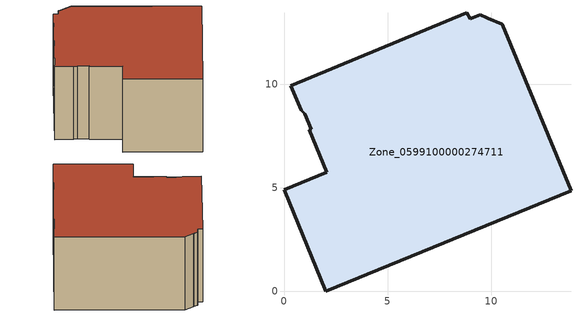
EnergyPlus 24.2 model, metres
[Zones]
Zone_0599100000274711
 floor ground (C_G): 9.77,13.21 9.82,13.18 10.52,12.88 13.84,4.85 2.01,0 0,4.91 2.06,5.76 1.22,7.79 1.32,7.83 1,8.58 0.82,8.74 0.33,9.92 8.82,13.45 8.98,13.15 9.47,13.33 z0
 wall outside (C_F): 13.84,4.85 10.52,12.88 9.82,13.18 9.77,13.21 9.47,13.33 8.98,13.15 8.82,13.45 0.33,9.92 0.82,8.74 1,8.58 1.32,7.83 1.22,7.79 2.06,5.76 0,4.91 2.01,0 13.84,4.85 z0:5.22
 roof outside (C_R): 9.82,13.18 9.77,13.21 9.47,13.33 8.98,13.15 8.82,13.45 0.33,9.92 0.82,8.74 1,8.58 1.32,7.83 1.22,7.79 2.06,5.76 0,4.91 2.01,0 13.84,4.85 10.52,12.88 z5.22
[BUILDING]
Pand.0599100000274711: North Axis=0; Terrain=City; Loads Convergence Tolerance Value=0.04; Temperature Convergence Tolerance Value=0.4; Solar Distribution=FullExterior; Maximum Number of Warmup Days=25; Minimum Number of Warmup Days=1
[Site:Location]
Rotterdam.The.Hague.AP_ZH_NLD Design_Conditions: Latitude=51.96; Longitude=4.45; Time Zone=1; Elevation=-4.5
[SITE:GROUNDTEMPERATURE:BUILDINGSURFACE]
18, 18, 18, 18, 18, 18, 18, 18, 18, 18, 18, 18
[MATERIAL] Thermal Absorptance=0.9; Solar Absorptance=0.7; Visible Absorptance=0.7
Name | Roughness | Thickness | Conductivity | Density | Specific Heat
G.D.1965 | MediumSmooth | 0.15 | 1 | 540 | 1210
F.D.1965 | Rough | 0.3 | 0.857143 | 1920 | 840
R.D.1965 | MediumRough | 0.2 | 0.08 | 1500 | 1000
[CONSTRUCTION]
C_G: G.D.1965
C_F: F.D.1965
C_R: R.D.1965
[ZONE]
Zone_0599100000274711: Type=1; Multiplier=1; Ceiling Height=Autocalculate; Volume=Autocalculate; Floor Area=autocalculate; Part of Total Floor Area=Yes
[ZONEINFILTRATION:DESIGNFLOWRATE]
Infil_Zone_0599100000274711: Zone or ZoneList or Space or SpaceList=Zone_0599100000274711; Schedule=AlwaysOn; Design Flow Rate Calculation Method=Flow/Area; Flow Rate per Floor Area=0.0042; Constant Term Coefficient=1; Temperature Term Coefficient=0; Velocity Term Coefficient=0; Velocity Squared Term Coefficient=0
[HVACTEMPLATE:ZONE:IDEALLOADSAIRSYSTEM]
Zone_0599100000274711: Maximum Heating Supply Air Temperature=50; Minimum Cooling Supply Air Temperature=13; Maximum Heating Supply Air Humidity Ratio=0.0156; Minimum Cooling Supply Air Humidity Ratio=0.0077; Heating Limit=NoLimit; Cooling Limit=NoLimit; Dehumidification Control Type=ConstantSensibleHeatRatio; Cooling Sensible Heat Ratio=0.7; Dehumidification Setpoint=60; Humidification Control Type=None; Humidification Setpoint=30; Outdoor Air Method=None; Outdoor Air Flow Rate per Person=0.00944; Outdoor Air Flow Rate per Zone Floor Area=0; Outdoor Air Flow Rate per Zone=0; Demand Controlled Ventilation Type=None; Outdoor Air Economizer Type=NoEconomizer; Heat Recovery Type=None; Sensible Heat Recovery Effectiveness=0.7; Latent Heat Recovery Effectiveness=0.65
[ZONECONTROL:THERMOSTAT]
ThermostatControl_Zone_0599100000274711: Zone or ZoneList=Zone_0599100000274711; Control Type Schedule=DualSetpointControlType; Control 1=Thermostat_Zone_0599100000274711; Temperature Difference Between Cutout And Setpoint=0
[THERMOSTATSETPOINT:DUALSETPOINT]
Thermostat_Zone_0599100000274711: Heating Setpoint Temperature Schedule=HeatingSetpoint_Zone_0599100000274711; Cooling Setpoint Temperature Schedule=CoolingSetpoint_Zone_0599100000274711
[SCHEDULE:COMPACT]
HeatingSetpoint_Zone_0599100000274711: Through: 12/31, For: AllDays, Until: 24:00, 21
CoolingSetpoint_Zone_0599100000274711: Through: 12/31, For: AllDays, Until: 24:00, 24
DualSetpointControlType: Through: 12/31, For: AllDays, Until: 24:00, 4
AlwaysOn: Through: 12/31, For: AllDays, Until: 24:00, 1
